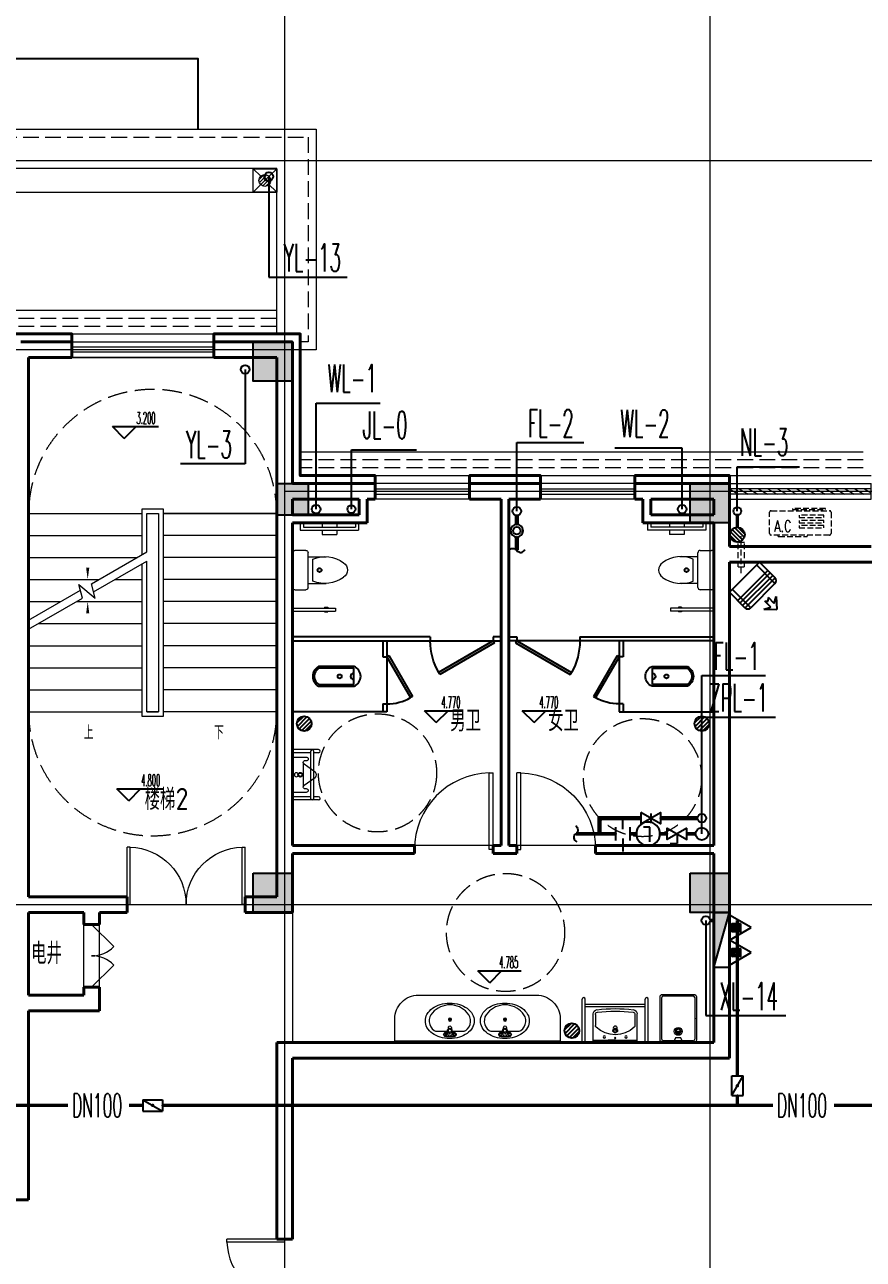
# Model space of a CAD drawing. Extents: x 1031190 to 1725648, y 733081 to 1571294.
# Drawn here: x 1323888 to 1334538, y 1062192 to 1077876 of the extents above; entities that cross this region are included whole.
import ezdxf

# ---------------------------------------------------------------- set-up
doc = ezdxf.new("R2010")
doc.units = 0
doc.header["$LTSCALE"] = 1000
doc.header["$MEASUREMENT"] = 0
for name, pattern in [('__DASH', [0.35, 0.25, -0.1]), ('ACAD_ISO10W100', [18.5, 12, -3, 0.5, -3]), ('DASH', [0.35, 0.25, -0.1]), ('DOTE', [2.42, 2, -0.2, 0.02, -0.2]), ('HIDDEN', [0.375, 0.25, -0.125])]:
    doc.linetypes.add(name, pattern=pattern)
for name, color, linetype in [('A-AC', 8, 'Continuous'), ('DIM_ELEV', 3, 'Continuous'), ('DIM_SYMB', 3, 'Continuous'), ('DIM_不分区喷淋', 3, 'Continuous'), ('DIM_不分区消火栓', 3, 'Continuous'), ('DIM_不分区给水', 3, 'Continuous'), ('DIM_凝结', 3, 'Continuous'), ('DIM_废水', 3, 'Continuous'), ('DIM_污水', 3, 'Continuous'), ('DIM_雨水', 3, 'Continuous'), ('EQUIP_不分区喷淋', 7, 'Continuous'), ('EQUIP_地漏', 7, 'Continuous'), ('EQUIP_废水', 7, 'Continuous'), ('EQUIP_污水', 7, 'Continuous'), ('EQUIP_消火栓', 7, 'Continuous'), ('EQUIP_灭火器', 7, 'Continuous'), ('EVALVE_不分区喷淋', 7, 'Continuous'), ('PIPE-不分区喷淋', 6, 'ZP'), ('PIPE-不分区消火栓', 1, 'X'), ('PIPE-凝结', 150, 'N'), ('PIPE-废水', 31, 'F'), ('PIPE-雨水', 4, 'Y'), ('PUB_TEXT', 4, 'Continuous'), ('S-COLU-HATCH', 30, 'Continuous'), ('S-COLU-LINE1', 6, 'Continuous'), ('TEXT_不分区消火栓', 7, 'Continuous'), ('VALVE_不分区喷淋', 7, 'Continuous'), ('VALVE_不分区消火栓', 7, 'Continuous'), ('VALVE_废水', 7, 'Continuous'), ('VPIPE-不分区喷淋', 6, 'ZP'), ('VPIPE-不分区消火栓', 1, 'X'), ('VPIPE-不分区给水', 3, 'J'), ('VPIPE-凝结', 150, 'N'), ('VPIPE-废水', 31, 'F'), ('VPIPE-污水', 2, 'W'), ('VPIPE-雨水', 4, 'Y'), ('洁具', 200, 'Continuous'), ('立面', 73, 'Continuous')]:
    doc.layers.add(name, color=color, linetype=linetype)
for name, color, linetype, lineweight in [('DOTE', 19, 'DOTE', 9), ('LVTRY', 1, 'Continuous', 13), ('STAIR', 2, 'Continuous', 18), ('WALL', 9, 'Continuous', 40), ('WINDOW', 8, 'Continuous', 15), ('平面-分水线', 214, 'Continuous', 15), ('平面-排水沟', 86, 'Continuous', 15), ('平面-看线', 45, 'Continuous', 15), ('平面-空调室内机', 8, 'Continuous', 9), ('平面-空调预留孔', 8, 'Continuous', 15)]:
    doc.layers.add(name, color=color, linetype=linetype, lineweight=lineweight)
doc.styles.add('_TCH_DIM', font='SIMPLEX.shx', dxfattribs={"width": 0.6, "oblique": 10, "bigfont": 'hztxt.shx'})
doc.styles.add('_TWT_PIPEDN', font='SIMPLEX.shx', dxfattribs={"width": 0.6, "oblique": 10, "height": 3, "bigfont": 'HZTXT.shx'})
doc.styles.add('_TWT_SERIAL', font='simplex.shx', dxfattribs={"width": 0.6, "oblique": 10, "height": 3.5, "bigfont": 'aadri.shx'})
doc.styles.add('DIM_FONT', font='SIMPLEX.shx', dxfattribs={"width": 0.56})
doc.styles.get("Standard").update_dxf_attribs({"font": 'gbenor.shx', "bigfont": 'gbcbig.shx'})
doc.linetypes.add('F', pattern='A,3,-0.2,["F",Standard,S=0.25,R=0,X=-0.1,Y=-0.115],-0.2', length=3.4)
doc.linetypes.add('J', pattern='A,3,-0.2,["J",Standard,S=0.25,R=0,X=-0.1,Y=-0.115],-0.2', length=3.4)
doc.linetypes.add('N', pattern='A,3,-0.2,["N",Standard,S=0.25,R=0,X=-0.1,Y=-0.115],-0.2', length=3.4)
doc.linetypes.add('W', pattern='A,3,-0.2,["W",Standard,S=0.25,R=0,X=-0.1,Y=-0.115],-0.2', length=3.4)
doc.linetypes.add('X', pattern='A,3,-0.2,["X",Standard,S=0.25,R=0,X=-0.1,Y=-0.115],-0.25', length=3.45)
doc.linetypes.add('Y', pattern='A,2,-0.2,["Y",Standard,S=0.4,R=0,X=-0.1,Y=-0.115],-0.35', length=2.55)
doc.linetypes.add('ZP', pattern='A,3,-0.2,["ZP",Standard,S=0.25,R=0,X=-0.1,Y=-0.115],-0.35', length=3.55)

# ---------------------------------------------------------------- blocks, each defined once
blk = doc.blocks.new('A$C752800CC')
at = {"layer": 'LVTRY', "color": 0}
for p, q in [((380, 0), (820, 0)), ((1082, 0), (1082, -549)), ((1122, 0), (1122, -549)), ((0, -100), (95, -100)), ((0, -140), (55, -140)), ((55, -140), (55, -800)), ((95, -100), (95, -840)), ((350, -170), (350, -30)), ((850, -30), (850, -170)), ((820, -200), (380, -200)), ((430, -200), (430, -430)), ((740, -260), (460, -260)), ((770, -200), (770, -430)), ((0, -377), (55, -377)), ((95, -377), (150, -377)), ((150, -377), (150, -562)), ((1072, -409), (1082, -409)), ((1072, -409), (1072, -449)), ((1072, -449), (1082, -449)), ((1122, -409), (1132, -409)), ((1122, -449), (1132, -449)), ((1132, -409), (1132, -449)), ((0, -562), (55, -562)), ((95, -562), (150, -562)), ((1082, -549), (1122, -549)), ((0, -800), (55, -800)), ((0, -840), (95, -840))]:
    blk.add_line(p, q, dxfattribs=at)
for centre, radius, start, end in [((380, -30), 30, 90, 180), ((820, -30), 30, 0, 90), ((380, -170), 30, 180, 270), ((827, -412), 398, 157.4505, 216.6381), ((373, -412), 398, 323.3619, 22.5495), ((820, -170), 30, 270, 0), ((600, -589), 110, 213.4509, 326.5491)]:
    blk.add_arc(centre, radius, start, end, dxfattribs=at)
at = {"layer": 'LVTRY', "color": 0, "style": 'DIM_FONT', "text_generation_flag": 4, "width": 0.8, "flags": 9}
for tag in ['YSIZE', 'XSIZE']:
    blk.add_attdef(tag, (600, 0), '', height=0.5, rotation=180, dxfattribs=at)
blk = doc.blocks.new('BFBFGBVDVD')
at = {"layer": '洁具', "color": 0}
for p, q in [((1180497, 1092194), (1180597, 1092194)), ((1183147, 1092144), (1180497, 1092144)), ((1180582, 1092118), (1180597, 1092144)), ((1180582, 1092118), (1181275, 1091718)), ((1180597, 1092194), (1180597, 1092144)), ((1180597, 1092144), (1181290, 1091744)), ((1181397, 1092194), (1181397, 1092144)), ((1181397, 1092194), (1183147, 1092194)), ((1181275, 1091718), (1181290, 1091744))]:
    blk.add_line(p, q, dxfattribs=at)
blk.add_arc((1180597, 1092144), 800, 330, 0, dxfattribs=at)
at = {"color": 8, "ltscale": 0.5, "rotation": 270}
blk.add_blockref('A$C752800CC', (1183147, 1093644), dxfattribs=at)
blk = doc.blocks.new('cssd')
at = {"layer": '洁具', "color": 0}
for p, q in [((8184438, -430268), (8184958, -429968)), ((8184453, -430294), (8184973, -429994)), ((8184958, -429968), (8184973, -429994)), ((8184253, -431494), (8184253, -430294)), ((8184253, -430294), (8185153, -430294)), ((8184253, -430344), (8184453, -430344)), ((8184438, -430268), (8184453, -430294)), ((8184453, -430344), (8184453, -430294)), ((8185053, -430344), (8185053, -430294)), ((8185053, -430344), (8185153, -430344)), ((8185153, -430294), (8185153, -431494)), ((8184578, -430710), (8184578, -431162)), ((8184808, -430715), (8184598, -430715)), ((8184598, -430715), (8184598, -431156)), ((8184808, -431156), (8184808, -430715)), ((8184828, -431162), (8184828, -430710)), ((8184253, -431494), (8185153, -431494))]:
    blk.add_line(p, q, dxfattribs=at)
for centre, radius, start, end in [((8184453, -430294), 600, 0, 30), ((8184703, -430762), 135, 22.3551, 157.6449), ((8184703, -430715), 40, 180, 0), ((8184703, -431094), 142, 208.5105, 331.4895), ((8184703, -431094), 122, 210.8078, 329.1922)]:
    blk.add_arc(centre, radius, start, end, dxfattribs=at)
blk = doc.blocks.new('FGFGFNBFNB')
at = {"layer": '洁具', "color": 0}
for p, q in [((1179497, 1092194), (1177797, 1092194)), ((1177797, 1092144), (1180397, 1092144)), ((1179497, 1092194), (1179497, 1092144)), ((1180297, 1092144), (1179604, 1091744)), ((1180312, 1092118), (1179619, 1091718)), ((1180297, 1092194), (1180297, 1092144)), ((1180397, 1092194), (1180297, 1092194)), ((1180312, 1092118), (1180297, 1092144)), ((1179619, 1091718), (1179604, 1091744))]:
    blk.add_line(p, q, dxfattribs=at)
blk.add_arc((1180297, 1092144), 800, 180, 210, dxfattribs=at)
at = {"color": 8, "ltscale": 0.5, "xscale": -1, "rotation": 90}
blk.add_blockref('A$C752800CC', (1177797, 1093644), dxfattribs=at)
blk = doc.blocks.new('小便斗_01')
at = {"color": 0}
for p, q in [((175, 225), (0, 225)), ((0, 225), (0, -225)), ((150, 175), (175, 175)), ((137.5, -150), (137.5, 150)), ((287.5, 37.5), (150, 137.5)), ((150, -137.5), (287.5, -37.5)), ((0, -225), (175, -225)), ((175, -175), (150, -175))]:
    blk.add_line(p, q, dxfattribs=at)
blk.add_circle((50, 0), 25, dxfattribs=at)
for centre, radius, start, end in [((156.25, 156.25), 19.76, 108.434949, 251.565051), ((175, 200), 25, 270, 90), ((237.5, 0), 62.5, 323.130102, 36.869898), ((156.25, -156.25), 19.76, 108.434949, 251.565051), ((175, -200), 25, 270, 90)]:
    blk.add_arc(centre, radius, start, end, dxfattribs=at)
blk = doc.blocks.new('A$C58953B22')
at = {"layer": 'LVTRY', "color": 0}
for p, q in [((-332, 320, 0), (0, 320)), ((-332, 280, 0), (-269, 280, 0)), ((-269, -305, 0), (-269, 305, 0)), ((-234, 305, 0), (-234, -305, 0)), ((-234, 280, 0), (0, 280)), ((-332, -280, 0), (-269, -280, 0)), ((-234, -280, 0), (0, -280)), ((-332, -320, 0), (0, -320))]:
    blk.add_line(p, q, dxfattribs=at)
for centre, radius, start, end in [((-332, 300, 0), 20, 89.9994, 269.9994), ((-252, 302, 0), 17.7, 8.7974, 171.2026), ((-332, -300, 0), 20, 89.9994, 269.9994), ((-252, -302, 0), 17.7, 188.7974, 351.2026)]:
    blk.add_arc(centre, radius, start, end, dxfattribs=at)
at = {"layer": 'LVTRY', "color": 8, "xscale": -1}
blk.add_blockref('小便斗_01', (0, 0), dxfattribs=at)
blk = doc.blocks.new('_LV1')
at = {"color": 0}
for p, q in [((-280, 0), (280, 0)), ((-280, 0), (-280, -361)), ((280, 0), (280, -361)), ((-280, -29), (280, -29)), ((0, -29), (-90, -29)), ((-90, -29), (90, -29)), ((-251, -356), (-251, -214)), ((251, -356), (251, -215))]:
    blk.add_line(p, q, dxfattribs=at)
for centre, radius in [((-139, -69), 15), ((1, -182), 24.9), ((0, -57), 8), ((139, -69), 15)]:
    blk.add_circle(centre, radius, dxfattribs=at)
for centre, radius, start, end in [((0, -452), 354, 46.7581, 133.1543), ((-223, -214), 28, 133.1543, 180), ((223, -215), 28, 0, 46.7581), ((-224, -361), 56, 180, 263.481), ((-223, -356), 28, 180, 263.4984), ((0, 1600), 2029, 263.481, 276.519), ((0, 1600), 1997, 263.4984, 276.5122), ((223, -356), 28, 276.5122, 0), ((224, -361), 56, 276.519, 0)]:
    blk.add_arc(centre, radius, start, end, dxfattribs=at)
blk = doc.blocks.new('A$C549C535F')
at = {"layer": 'LVTRY', "color": 0}
for p, q in [((0, 0), (-550, 0)), ((0, -40), (-550, -40)), ((-485, -800), (-485, -40)), ((-455, -800), (-455, -40)), ((0, -800), (-550, -800)), ((0, -840), (-550, -840))]:
    blk.add_line(p, q, dxfattribs=at)
for centre in [(-550, -20), (-550, -820)]:
    blk.add_arc(centre, 20, 89.9994, 269.9994, dxfattribs=at)
at = {"layer": 'LVTRY', "color": 8, "extrusion": (0, 0, -1), "zscale": -1, "rotation": 90}
blk.add_blockref('_LV1', (0, -420), dxfattribs=at)
blk = doc.blocks.new('QER5Y5WE3')
for p, q in [((-194, 188), (-1, 388)), ((72, 389), (-156, 153)), ((321, -43), (-61, 326)), ((360, -17), (-29, 359)), ((389, 14), (0, 389)), ((72, 389), (387, 86)), ((236, 408), (404, 419)), ((326, 383), (236, 408)), ((326, 383), (253, 308)), ((372, 340), (299, 264)), ((399, 251), (372, 340)), ((399, 251), (404, 419)), ((194, -188), (-194, 188)), ((292, -73), (-90, 296)), ((297, 307), (253, 308)), ((299, 264), (297, 307)), ((387, 86), (159, -151)), ((388, 13), (194, -188))]:
    blk.add_line(p, q)
for centre, start, end in [((36, 352), 46.0154, 136.0154), ((351, 49), 316.0154, 46.0154)]:
    blk.add_arc(centre, 51.3, start, end)
blk = doc.blocks.new('gsergvr')
at = {"layer": '平面-空调预留孔', "linetype": 'DASH', "ltscale": 0.3}
for p, q in [((34075, 17176), (34075, 17166)), ((34085, 17156), (34438, 17156)), ((34448, 17166), (34448, 17176))]:
    blk.add_line(p, q, dxfattribs=at)
blk.add_lwpolyline([(34729, 17176), (33989, 17176, -0.414214), (33969, 17196), (33969, 17466, -0.414214), (33989, 17486), (34729, 17486, -0.414214), (34749, 17466), (34749, 17196, -0.414214)], format="xyb", close=True, dxfattribs=at)
for points in [[(34679, 17515), (34260, 17515), (34260, 17500), (34679, 17500)], [(34658, 17428), (34343, 17428), (34343, 17399), (34658, 17399)], [(34658, 17362), (34343, 17362), (34343, 17333), (34658, 17333)], [(34658, 17296), (34343, 17296), (34343, 17267), (34658, 17267)]]:
    blk.add_lwpolyline(points, close=True, dxfattribs=at)
for centre, start, end in [((34085, 17166), 180, 270), ((34438, 17166), 270, 0)]:
    blk.add_arc(centre, 10, start, end, dxfattribs=at)
at = {"layer": '平面-空调预留孔', "linetype": 'DASH', "ltscale": 0.3, "style": '_TCH_DIM', "width": 0.705882}
blk.add_text('A.C', height=146.9, dxfattribs=at).set_placement((34028, 17216))
blk = doc.blocks.new('dongkong')
at = {"layer": '平面-空调预留孔', "linetype": 'HIDDEN', "ltscale": 0.3}
for p, q in [((-603836, 210821), (-603836, 210511)), ((-603836, 210821), (-603756, 210821)), ((-603796, 210900), (-603796, 210431)), ((-603756, 210821), (-603756, 210511))]:
    blk.add_line(p, q, dxfattribs=at)
blk.add_lwpolyline([(-603756, 210511), (-603836, 210511)], dxfattribs=at)
blk = doc.blocks.new('$lvtry$00000171')
for p, q in [((-74, 11), (-11, 74)), ((-70, -27), (27, 70)), ((-53, -53), (53, 53)), ((-27, -70), (70, 27)), ((11, -74), (74, -11))]:
    blk.add_line(p, q)
blk.add_circle((0, 0), 75)
blk.add_point((0, 0))
blk = doc.blocks.new('R5T6Y7TRF')
at = {"layer": '平面-分水线', "elevation": -134}
blk.add_lwpolyline([(392485, -26438), (392785, -26438), (392785, -26738), (392485, -26738)], close=True, dxfattribs=at)
for points in [[(392485, -26438), (392582, -26534)], [(392688, -26534), (392785, -26438)], [(392485, -26738), (392593, -26629)], [(392676, -26629), (392785, -26738)]]:
    blk.add_lwpolyline(points, dxfattribs=at)
at = {"layer": 'LVTRY'}
blk.add_blockref('$lvtry$00000171', (392635, -26588, -134), dxfattribs=at)
blk = doc.blocks.new('rewerwer')
at = {"layer": 'S-COLU-HATCH'}
h = blk.add_hatch(color=8, dxfattribs=at)
h.dxf.hatch_style = 1
h.paths.add_polyline_path([(1326788, 1151056), (1327288, 1151056), (1327288, 1150556), (1326788, 1150556)])
h = blk.add_hatch(color=8, dxfattribs=at)
h.dxf.hatch_style = 1
h.paths.add_polyline_path([(1327088, 1149256), (1327488, 1149256), (1327488, 1148856), (1327088, 1148856)])
h = blk.add_hatch(color=8, dxfattribs=at)
h.dxf.hatch_style = 1
h.paths.add_polyline_path([(1332338, 1149256), (1332838, 1149256), (1332838, 1148756), (1332338, 1148756)])
h = blk.add_hatch(color=8, dxfattribs=at)
h.dxf.hatch_style = 1
h.paths.add_polyline_path([(1326788, 1144306), (1327288, 1144306), (1327288, 1143806), (1326788, 1143806)])
h = blk.add_hatch(color=8, dxfattribs=at)
h.dxf.hatch_style = 1
h.paths.add_polyline_path([(1326788, 1144306), (1327288, 1144306), (1327288, 1143806), (1326788, 1143806)])
h = blk.add_hatch(color=8, dxfattribs=at)
h.dxf.hatch_style = 1
h.paths.add_polyline_path([(1332338, 1144306), (1332838, 1144306), (1332838, 1143806), (1332338, 1143806)])
at = {"layer": 'S-COLU-LINE1', "color": 8}
for points in [[(1326788, 1151056), (1327288, 1151056), (1327288, 1150556), (1326788, 1150556)], [(1327088, 1149256), (1327488, 1149256), (1327488, 1148856), (1327088, 1148856)], [(1332338, 1149256), (1332838, 1149256), (1332838, 1148756), (1332338, 1148756)], [(1326788, 1144306), (1327288, 1144306), (1327288, 1143806), (1326788, 1143806)], [(1326788, 1144306), (1327288, 1144306), (1327288, 1143806), (1326788, 1143806)], [(1332338, 1144306), (1332838, 1144306), (1332838, 1143806), (1332338, 1143806)]]:
    blk.add_lwpolyline(points, close=True, dxfattribs=at)
blk = doc.blocks.new('$TwtSys$00000434')
for p, q in [((-0.5, 0.5), (-0.5, -0.5)), ((-0.5, -0.5), (0.5, 0.5)), ((0.5, 0.5), (-0.5, 0.5)), ((0.5, -0.5), (0.5, 0.5)), ((-0.5, -0.5), (0.5, -0.5))]:
    blk.add_line(p, q)
blk.add_solid([(0.5, -0.5), (0.5, 0.5), (-0.5, -0.5)])
blk = doc.blocks.new('$TwtSys$00000546')
h = blk.add_hatch()
h.set_pattern_fill('ANSI31', color=256, scale=200, style=0)
h.set_pattern_definition([(45, (-38543.802, -6670.83), (-17.67767, 17.67767), [])])
h.paths.add_polyline_path([(-65, 174), (65, 174), (65, 44), (-65, 44)])
for points in [[(0, 344), (-198, 0), (198, 0)], [(-65, 174), (65, 174), (65, 44), (-65, 44)]]:
    blk.add_lwpolyline(points, close=True)
blk = doc.blocks.new('$EVALVE$00000030')
for p in [(0, 0), (87, 124)]:
    blk.add_line(p, (0, 124))
blk.add_lwpolyline([(-125, -72), (125, 72), (125, -72), (-125, 72)], close=True)
for p in [(-125, 0), (125, 0)]:
    blk.add_point(p)
blk = doc.blocks.new('$EVALVE$00000027')
at = {"color": 7}
for p, q in [((-23, 104), (-23, -83)), ((-23, -83), (61, -83))]:
    blk.add_line(p, q, dxfattribs=at)
blk.add_lwpolyline([(-150, 0, 1), (150, 0, 1), (-150, 0, 0.808179)], format="xyb")
for p in [(-150, 0), (150, 0)]:
    blk.add_point(p)
blk = doc.blocks.new('$VALVE$00000458')
at = {"linetype": 'Continuous'}
for p, q in [((0, 60), (0, 224)), ((-90, 86), (-90, -86)), ((90, 86), (90, -86)), ((0, -60), (0, -224))]:
    blk.add_line(p, q, dxfattribs=at)
for p in [(-90, 0), (90, 0)]:
    blk.add_point(p)
blk = doc.blocks.new('$TwtSys$00000132')
at = {"elevation": 0}
blk.add_lwpolyline([(7, -101, -0.575183), (0, 0, 0.604745), (-11, 101, 16.924828)], format="xyb", dxfattribs=at)
blk = doc.blocks.new('$VALVE$00000296')
for points in [[(-125, 72), (-125, -72), (125, 72), (125, -72), (-125, 72)], [(0, 60), (0, -64)]]:
    blk.add_lwpolyline(points)
for p in [(-125, 0), (125, 0)]:
    blk.add_point(p)
blk = doc.blocks.new('$VALVE$00000524')
for p in [(75, 111), (0, 80)]:
    blk.add_line(p, (0, 111))
blk.add_lwpolyline([(-80, 0, 1), (80, 0, 1), (-80, 0, 0.376185)], format="xyb")
blk.add_circle((0, 0), 48)
for p in [(-80, 0), (80, 0)]:
    blk.add_point(p)
blk = doc.blocks.new('$TwtSys$00000141')
for p, q in [((-94, 8), (-10, 92)), ((-94, 8), (-10, 92)), ((-87, -35), (35, 87)), ((-87, -35), (35, 87)), ((-66, -66), (66, 66)), ((-66, -66), (66, 66)), ((-32, -87), (88, 33)), ((-32, -87), (88, 33)), ((11, -92), (92, -11)), ((11, -92), (92, -11))]:
    blk.add_line(p, q)
blk.add_circle((0, 0), 94)
blk.add_circle((0, 0), 94)
blk = doc.blocks.new('$TwtSys$00000147')
blk.add_circle((0, 0, 0), 25)
blk = doc.blocks.new('$VALVE$00000316')
for p, q in [((-125, 72), (125, -72)), ((-125, 72), (-125, -72)), ((-125, 72), (125, 72)), ((125, 72), (125, -72)), ((-125, -72), (125, -72))]:
    blk.add_line(p, q)
at = {"const_width": 21.1}
blk.add_lwpolyline([(-11, 0, 1), (11, 0, 1)], format="xyb", close=True, dxfattribs=at)
for p in [(-125, 0), (125, 0)]:
    blk.add_point(p)
at = {"color": 7, "flags": 9}
for tag in ['XSIZE', 'YSIZE']:
    blk.add_attdef(tag, (0, 0), '', height=0.5, dxfattribs=at)
blk = doc.blocks.new('$WINLIB2D$00000001')
at = {"color": 0}
for points in [[(-0.5, 0.5), (-0.5, -0.5)], [(-0.5, 0.5), (0.5, 0.5)], [(0.5, -0.5), (0.5, 0.5)], [(0.5, 0.1667), (-0.5, 0.1667)], [(0.5, -0.1667), (-0.5, -0.1667)], [(-0.5, -0.5), (0.5, -0.5)]]:
    blk.add_lwpolyline(points, dxfattribs=at)
blk = doc.blocks.new('$DorLib2D$00000001')
for p, q in [((0.45, 0.975), (0.5, 0.975)), ((0.45, 0), (0.45, 0.975)), ((0.5, 0), (0.5, 0.975)), ((0.5, 0), (0.45, 0))]:
    blk.add_line(p, q)
at = {"lineweight": 13}
blk.add_arc((0.475, 0), 0.975, 91.4693, 180, dxfattribs=at)
blk = doc.blocks.new('$WINLIB2D$00000039')
at = {"color": 0}
for points in [[(-0.5, 0.5), (-0.5, -0.5)], [(0.5, 0.5), (-0.5, 0.5)], [(0.5, -0.5), (0.5, 0.5)], [(-0.5, 0.1667), (0.5, 0.1667)], [(-0.3839, -0.1667), (-0.448, 0.1667)], [(-0.3159, -0.1667), (-0.38, 0.1667)], [(-0.2479, -0.1667), (-0.312, 0.1667)], [(-0.1799, -0.1667), (-0.244, 0.1667)], [(-0.1119, -0.1667), (-0.176, 0.1667)], [(-0.0439, -0.1667), (-0.108, 0.1667)], [(0.0241, -0.1667), (-0.04, 0.1667)], [(0.0921, -0.1667), (0.028, 0.1667)], [(0.16, -0.1667), (0.0959, 0.1667)], [(0.228, -0.1667), (0.1639, 0.1667)], [(0.296, -0.1667), (0.2319, 0.1667)], [(0.364, -0.1667), (0.2999, 0.1667)], [(0.432, -0.1667), (0.3679, 0.1667)], [(0.5, -0.1667), (0.4359, 0.1667)], [(-0.4519, -0.1667), (-0.5, 0.0836)], [(-0.5, -0.1667), (0.5, -0.1667)], [(0.5, -0.5), (-0.5, -0.5)]]:
    blk.add_lwpolyline(points, dxfattribs=at)
blk = doc.blocks.new('$DorLib2D$00000002')
for p, q in [((-0.5, 0), (-0.5, 0.4875)), ((-0.475, 0.4875), (-0.5, 0.4875)), ((-0.475, 0), (-0.475, 0.4875)), ((0.475, 0), (0.475, 0.4875)), ((0.475, 0.4875), (0.5, 0.4875)), ((0.5, 0), (0.5, 0.4875)), ((-0.5, 0), (-0.475, 0)), ((0.5, 0), (0.475, 0))]:
    blk.add_line(p, q)
at = {"lineweight": 13}
for centre, start, end in [((-0.4875, 0), 0, 88.53072), ((0.4875, 0), 91.46928, 180)]:
    blk.add_arc(centre, 0.4875, start, end, dxfattribs=at)
blk = doc.blocks.new('$DorLib2D$00000116')
at = {"color": 0}
for p, q in [((-0.5, 0), (-0.146, 0.354)), ((0.5, 0), (0.146, 0.354))]:
    blk.add_line(p, q, dxfattribs=at)
for centre, start, end in [((-0.5, 0), 0, 45), ((0.5, 0), 135, 180)]:
    blk.add_arc(centre, 0.5, start, end, dxfattribs=at)
blk = doc.blocks.new('$lvtry$00000187')
at = {"color": 0}
for p, q in [((-285, -420, 0), (-285, -40, 0)), ((-265, -20, 0), (265, -20, 0)), ((285, -40, 0), (285, -420, 0)), ((285, -180, 0), (245, -198, 0)), ((245, -198, 0), (245, -263, 0)), ((245, -263, 0), (285, -280, 0)), ((265, -440, 0), (-265, -440, 0))]:
    blk.add_line(p, q, dxfattribs=at)
at = {"color": 0, "elevation": 0}
blk.add_lwpolyline([(305, -430, -0.414214), (275, -460), (-275, -460, -0.414214), (-305, -430), (-305, -30, -0.414214), (-275, 0), (275, 0, -0.414214), (305, -30)], format="xyb", close=True, dxfattribs=at)
at = {"color": 0}
for radius in [50, 32.5]:
    blk.add_circle((165, -230, 0), radius, dxfattribs=at)
for centre, start, end in [((-265, -40, 0), 90, 180), ((265, -40, 0), 0, 90), ((-265, -420, 0), 180, 270), ((265, -420, 0), 270, 0)]:
    blk.add_arc(centre, 20, start, end, dxfattribs=at)
for p in [(0, 0, 0), (165, -230, 0)]:
    blk.add_point(p, dxfattribs=at)
blk = doc.blocks.new('$lvtry$00000196')
at = {"color": 0}
for points in [[(219, -385, 0.106486), (289, -308, 0.130324), (310, -225, 0.130324), (289, -143, 0.106486), (219, -66, 0.084172), (123, -18, 0.073176), (0, 0, 0.073176), (-123, -18, 0.084172), (-219, -66, 0.106486), (-289, -143, 0.130324), (-310, -225, 0.130324), (-289, -308, 0.106486), (-219, -385, 0.084172), (-123, -433, 0.073176), (0, -451, 0.073176), (123, -433, 0.084172)], [(-22, -44), (-17, -142, 1), (21, -142), (26, -44, 0.493794)]]:
    blk.add_lwpolyline(points, format="xyb", close=True, dxfattribs=at)
for points in [[(-218, -329, -0.467303), (-199, -103, -0.154885), (-179, -96), (-17, -96, -0.154885)], [(21, -96), (183, -96, -0.154885), (203, -103, -0.467303), (222, -329, -0.210278), (2, -430, -0.210278), (-218, -329, -0.467303)]]:
    blk.add_lwpolyline(points, format="xyb", dxfattribs=at)
for points in [[(-52, -25), (56, -25)], [(-52, -78), (-20, -78)], [(24, -78), (56, -78)]]:
    blk.add_lwpolyline(points, dxfattribs=at)
for centre, radius in [((-52, -52), 19.4), ((-52, -52), 12.6), ((56, -52), 19.4), ((56, -52), 12.6), ((2, -241), 19.7), ((2, -241), 14.7)]:
    blk.add_circle(centre, radius, dxfattribs=at)
for centre, start, end in [((-52, -52), 90, 270), ((56, -52), 270, 90)]:
    blk.add_arc(centre, 26.5, start, end, dxfattribs=at)
for p in [(2, -62), (2, -241)]:
    blk.add_point(p, dxfattribs=at)

msp = doc.modelspace()

# ---------------------------------------------------------------- hatches: boundary and pattern name
at = {"layer": 'PIPE-废水'}
for points in [[(1331187.7, 1067797.8), (1331187.7, 1067825.3), (1331160.2, 1067825.3)], [(1331187.7, 1067797.8), (1331160.2, 1067797.8), (1331160.2, 1067825.3)]]:
    msp.add_hatch(color=256, dxfattribs=at).paths.add_polyline_path(points)

# ---------------------------------------------------------------- linework, layer by layer
at = {"layer": 'DIM_ELEV', "color": 8}
for p, q in [((1325152.9, 1072620), (1325002.9, 1072770)), ((1325002.9, 1072770), (1325587.5, 1072770)), ((1325152.9, 1072620), (1325302.9, 1072770)), ((1329113.7, 1069009.8), (1328963.7, 1069159.8)), ((1328963.7, 1069159.8), (1329455.2, 1069159.8)), ((1329113.7, 1069009.8), (1329263.7, 1069159.8)), ((1330357.5, 1069009.8), (1330207.5, 1069159.8)), ((1330207.5, 1069159.8), (1330698.9, 1069159.8)), ((1330357.5, 1069009.8), (1330507.5, 1069159.8)), ((1325208.8, 1068018.3), (1325058.8, 1068168.3)), ((1325058.8, 1068168.3), (1325643.3, 1068168.3)), ((1325208.8, 1068018.3), (1325358.8, 1068168.3)), ((1329793.2, 1065706.6), (1329643.2, 1065856.6)), ((1329643.2, 1065856.6), (1330190.6, 1065856.6)), ((1329793.2, 1065706.6), (1329943.2, 1065856.6))]:
    msp.add_line(p, q, dxfattribs=at)
at = {"layer": 'DIM_SYMB', "color": 8}
for points in [[(1326337.7, 1069007.8, 0, 0, 0), (1326337.7, 1072657.8, 0, 0, 0), (1324687.7, 1072657.8, 0, 0, 0), (1324687.7, 1070827.8, 0, 40, 0), (1324687.7, 1070977.8, 0, 0, 0)], [(1324687.7, 1069007.8, 0, 0, 0), (1324687.7, 1070547.8, 0, 40, 0), (1324687.7, 1070397.8, 0, 0, 0)]]:
    msp.add_lwpolyline(points, format="xyseb", dxfattribs=at)
at = {"layer": 'DIM_不分区喷淋'}
for p, q in [((1332487.7, 1067597.8), (1332487.7, 1069081.3)), ((1332487.7, 1069081.3), (1333423.1, 1069081.3))]:
    msp.add_line(p, q, dxfattribs=at)
at = {"layer": 'DIM_不分区消火栓'}
for p, q in [((1332537.7, 1066497.8, -3000), (1332537.7, 1065287.6, -3000)), ((1332537.7, 1065287.6, -3000), (1333554.2, 1065287.6, -3000))]:
    msp.add_line(p, q, dxfattribs=at)
at = {"layer": 'DIM_不分区给水'}
for p, q in [((1328037.2, 1071722.8), (1328037.2, 1072474.5)), ((1328037.2, 1072474.5), (1328863.7, 1072474.5))]:
    msp.add_line(p, q, dxfattribs=at)
at = {"layer": 'DIM_凝结'}
for p, q in [((1332937.7, 1071697.8), (1332937.7, 1072258.2)), ((1332937.7, 1072258.2), (1333728, 1072258.2))]:
    msp.add_line(p, q, dxfattribs=at)
at = {"layer": 'DIM_废水'}
for p, q in [((1330137.7, 1071697.8), (1330137.7, 1072567.3)), ((1330137.7, 1072567.3), (1330988.9, 1072567.3)), ((1332487.7, 1067797.8), (1332487.7, 1069609.9)), ((1332487.7, 1069609.9), (1333296.1, 1069609.9))]:
    msp.add_line(p, q, dxfattribs=at)
at = {"layer": 'DIM_污水'}
for p, q in [((1327587.7, 1071722.8), (1327587.7, 1073068.6)), ((1327587.7, 1073068.6), (1328402.1, 1073068.6)), ((1332237.7, 1072495.3), (1331380.4, 1072495.3)), ((1332237.7, 1071722.8), (1332237.7, 1072495.3))]:
    msp.add_line(p, q, dxfattribs=at)
at = {"layer": 'DIM_雨水'}
for p, q in [((1326987.7, 1075947.8), (1326987.7, 1074670.7)), ((1326987.7, 1074670.7), (1327981.8, 1074670.7)), ((1326687.7, 1073497.8), (1326687.7, 1072298.9)), ((1326687.7, 1072298.9), (1325865, 1072298.9))]:
    msp.add_line(p, q, dxfattribs=at)
at = {"layer": 'DOTE', "linetype": 'ACAD_ISO10W100', "ltscale": 100}
for p, q in [((1327187.7, 1080847.8), (1327187.7, 1057147.8)), ((1332587.7, 1080847.8), (1332587.7, 1057147.8)), ((1368287.7, 1076147.8), (1291011.4, 1076147.8)), ((1327587.7, 1073747.8), (1291011.4, 1073747.8)), ((1368287.7, 1071947.8), (1327187.7, 1071947.8)), ((1310187.7, 1066697.8), (1368287.7, 1066697.8))]:
    msp.add_line(p, q, dxfattribs=at)
at = {"layer": 'LVTRY', "color": 8}
msp.add_lwpolyline([(1330687.7, 1064947.8), (1328587.7, 1064947.8), (1328587.7, 1065247.8, -0.4142136), (1328887.7, 1065547.8), (1330387.7, 1065547.8, -0.4142136), (1330687.7, 1065247.8)], format="xyb", close=True, dxfattribs=at)
msp.add_lwpolyline([(1330687.7, 1064947.8), (1328587.7, 1064947.8), (1328587.7, 1064967.8), (1330687.7, 1064967.8)], close=True, dxfattribs=at)
at = {"layer": 'PIPE-不分区喷淋', "const_width": 45}
for points in [[(1331395.7, 1067597.8), (1330887.7, 1067597.8)], [(1331655.7, 1067597.8), (1331575.4, 1067597.8)], [(1332047.7, 1067597.8), (1331955.7, 1067597.8)], [(1332407.7, 1067597.8), (1332298, 1067597.8)]]:
    msp.add_lwpolyline(points, dxfattribs=at)
at = {"layer": 'PIPE-不分区消火栓', "const_width": 45}
for points in [[(1332592.7, 1066497.8), (1332637.7, 1066497.8)], [(1332938.3, 1064522.6), (1332938.3, 1066497.8)], [(1324439.4, 1064147.8), (1323637.7, 1064147.8)], [(1325388.2, 1064147.8), (1325213.1, 1064147.8)], [(1332938.3, 1064147.8), (1325637.8, 1064147.8)], [(1332938.3, 1064147.8), (1332938.3, 1064273)], [(1333392, 1064147.8), (1332938.3, 1064147.8)], [(1357887.7, 1064147.8), (1334165.7, 1064147.8)]]:
    msp.add_lwpolyline(points, dxfattribs=at)
at = {"layer": 'PIPE-凝结', "const_width": 45}
msp.add_lwpolyline([(1332937.7, 1071647.8), (1332937.7, 1071491.8)], dxfattribs=at)
at = {"layer": 'PIPE-废水', "const_width": 55}
for points in [[(1330137.7, 1071642.8), (1330137.7, 1071527.8)], [(1330137.7, 1071367.8), (1330137.7, 1071197.8)], [(1331712.7, 1067797.8), (1331187.7, 1067797.8)], [(1331187.7, 1067797.8), (1331187.7, 1067597.8)], [(1332432.7, 1067797.8), (1331962.7, 1067797.8)]]:
    msp.add_lwpolyline(points, dxfattribs=at)
at = {"layer": 'PIPE-雨水', "const_width": 55}
msp.add_lwpolyline([(1326948.8, 1075908.9), (1326937.7, 1075897.8)], dxfattribs=at)
at = {"layer": 'STAIR', "color": 8}
for p, q in [((1327087.7, 1073647.8), (1323937.7, 1073647.8)), ((1323937.7, 1073647.8), (1323937.7, 1071667.8)), ((1327087.7, 1071667.8), (1327087.7, 1073647.8)), ((1325377.7, 1071143.9), (1325377.7, 1071727.8)), ((1325377.7, 1071727.8), (1325647.7, 1071727.8)), ((1325647.7, 1071727.8), (1325647.7, 1069087.8)), ((1323937.7, 1070312.5), (1323937.7, 1071667.8)), ((1323937.7, 1071667.8), (1325377.7, 1071667.8)), ((1323937.7, 1071667.8), (1325377.7, 1071667.8)), ((1325437.7, 1071178.5), (1325437.7, 1071667.8)), ((1325437.7, 1071178.5), (1325437.7, 1071667.8)), ((1325437.7, 1071667.8), (1325587.7, 1071667.8)), ((1325437.7, 1071667.8), (1325587.7, 1071667.8)), ((1325587.7, 1071667.8), (1325587.7, 1069147.8)), ((1325587.7, 1071667.8), (1325587.7, 1069147.8)), ((1327087.7, 1071667.8), (1325647.7, 1071667.8)), ((1325647.7, 1071667.8), (1327087.7, 1071667.8)), ((1327087.7, 1071667.8), (1327087.7, 1069147.8)), ((1323937.7, 1071387.8), (1325377.7, 1071387.8)), ((1327087.7, 1071387.8), (1325647.7, 1071387.8)), ((1323937.7, 1071107.8), (1325315.2, 1071107.8)), ((1324734.8, 1070772.7), (1325437.7, 1071178.5)), ((1324761.6, 1070672.7), (1325437.7, 1071063.1)), ((1325437.7, 1069147.8), (1325437.7, 1071063.1)), ((1325437.7, 1069147.8), (1325437.7, 1071063.1)), ((1327087.7, 1071107.8), (1325647.7, 1071107.8)), ((1325377.7, 1069087.8), (1325377.7, 1071028.4)), ((1323937.7, 1070827.8), (1324830.2, 1070827.8)), ((1324623.3, 1070592.9), (1324577.1, 1070765.2)), ((1324577.1, 1070765.2), (1324783.2, 1070592.3)), ((1324783.2, 1070592.3), (1324734.8, 1070772.7)), ((1325030.2, 1070827.8), (1325377.7, 1070827.8)), ((1327087.7, 1070827.8), (1325647.7, 1070827.8)), ((1323937.7, 1070312.5), (1324596.5, 1070692.9)), ((1323937.7, 1070197), (1324623.3, 1070592.9)), ((1323937.7, 1070547.8), (1324345.2, 1070547.8)), ((1324545.2, 1070547.8), (1325377.7, 1070547.8)), ((1327087.7, 1070547.8), (1325647.7, 1070547.8)), ((1323937.7, 1069147.8), (1323937.7, 1070197)), ((1324060.2, 1070267.8), (1325377.7, 1070267.8)), ((1327087.7, 1070267.8), (1325647.7, 1070267.8)), ((1323937.7, 1069987.8), (1325377.7, 1069987.8)), ((1327087.7, 1069987.8), (1325647.7, 1069987.8)), ((1323937.7, 1069707.8), (1325377.7, 1069707.8)), ((1327087.7, 1069707.8), (1325647.7, 1069707.8)), ((1323937.7, 1069427.8), (1325377.7, 1069427.8)), ((1327087.7, 1069427.8), (1325647.7, 1069427.8)), ((1323937.7, 1069147.8), (1325377.7, 1069147.8)), ((1325647.7, 1069087.8), (1325377.7, 1069087.8)), ((1325587.7, 1069147.8), (1325437.7, 1069147.8)), ((1325437.7, 1069147.8), (1325587.7, 1069147.8)), ((1327087.7, 1069147.8), (1325647.7, 1069147.8))]:
    msp.add_line(p, q, dxfattribs=at)
at = {"layer": 'STAIR', "color": 8, "linetype": '__DASH'}
for centre in [(1328368.4, 1068371.6), (1331734.4, 1068311.4), (1329994.4, 1066344.5)]:
    msp.add_circle(centre, 750, dxfattribs=at)
for centre, start, end in [((1325512.7, 1071667.9), 359.99563, 180.00066), ((1325512.7, 1069147.8), 180, 0)]:
    msp.add_arc(centre, 1575, start, end, dxfattribs=at)
at = {"layer": 'VPIPE-不分区喷淋'}
msp.add_circle((1332487.7, 1067597.8), 80, dxfattribs=at)
at = {"layer": 'VPIPE-不分区消火栓', "const_width": 45}
msp.add_lwpolyline([(1332938.3, 1064647.8), (1332938.3, 1064547.8)], dxfattribs=at)
at = {"layer": 'VPIPE-不分区消火栓'}
msp.add_circle((1332537.7, 1066497.8), 55, dxfattribs=at)
msp.add_circle((1332537.7, 1066497.8), 55, dxfattribs=at)
at = {"layer": 'VPIPE-不分区给水'}
msp.add_circle((1328037.2, 1071722.8), 50, dxfattribs=at)
at = {"layer": 'VPIPE-凝结'}
msp.add_circle((1332937.7, 1071697.8), 50, dxfattribs=at)
at = {"layer": 'VPIPE-废水'}
for centre in [(1330137.7, 1071697.8), (1332487.7, 1067797.8)]:
    msp.add_circle(centre, 55, dxfattribs=at)
at = {"layer": 'VPIPE-污水'}
for centre in [(1327587.7, 1071722.8), (1332237.7, 1071722.8)]:
    msp.add_circle(centre, 55, dxfattribs=at)
at = {"layer": 'VPIPE-雨水'}
for centre in [(1326987.7, 1075947.8), (1326687.7, 1073497.8)]:
    msp.add_circle(centre, 55, dxfattribs=at)
at = {"layer": 'WALL', "color": 8}
for p, q in [((1324487.7, 1073847.8), (1323837.7, 1073847.8)), ((1324487.7, 1073647.8), (1324487.7, 1073847.8)), ((1327287.7, 1073847.8), (1326287.7, 1073847.8)), ((1326287.7, 1073847.8), (1326287.7, 1073647.8)), ((1327287.7, 1073847.8), (1327287.7, 1072047.8)), ((1323937.7, 1073647.8), (1323937.7, 1066797.8)), ((1323937.7, 1073647.8), (1324487.7, 1073647.8)), ((1326287.7, 1073647.8), (1327087.7, 1073647.8)), ((1327087.7, 1073647.8), (1327087.7, 1071947.8)), ((1328137.2, 1072047.8), (1327287.7, 1072047.8)), ((1328337.2, 1072047.8), (1328137.2, 1072047.8)), ((1328337.2, 1071847.8), (1328337.2, 1072047.8)), ((1330037.7, 1072047.8), (1329537.2, 1072047.8)), ((1329537.2, 1072047.8), (1329537.2, 1071847.8)), ((1330437.7, 1072047.8), (1330037.7, 1072047.8)), ((1330437.7, 1071847.8), (1330437.7, 1072047.8)), ((1331838.1, 1072047.8), (1331637.7, 1072047.8)), ((1331637.7, 1072047.8), (1331637.7, 1071847.8)), ((1332737.7, 1072047.8), (1331838.1, 1072047.8)), ((1332837.7, 1072047.8), (1332737.7, 1072047.8)), ((1332837.7, 1071847.8), (1332837.7, 1072047.8)), ((1327087.7, 1071947.8), (1327087.7, 1071647.8)), ((1327287.7, 1071847.8), (1327287.7, 1071647.8)), ((1328137.2, 1071847.8), (1327287.7, 1071847.8)), ((1328137.2, 1071847.8), (1328137.2, 1071647.8)), ((1328237.2, 1071847.8), (1328337.2, 1071847.8)), ((1328237.2, 1071847.8), (1328237.2, 1071547.8)), ((1329537.2, 1071847.8), (1329937.7, 1071847.8)), ((1329937.7, 1067447.8), (1329937.7, 1071847.8)), ((1330037.7, 1067447.8), (1330037.7, 1071847.8)), ((1330037.7, 1071847.8), (1330437.7, 1071847.8)), ((1331637.7, 1071847.8), (1331738.1, 1071847.8)), ((1331738.1, 1071847.8), (1331738.1, 1071547.8)), ((1331838.1, 1071847.8), (1331838.1, 1071647.8)), ((1332637.7, 1071847.8), (1331838.1, 1071847.8)), ((1332637.7, 1071647.8), (1332637.7, 1071847.8)), ((1332837.7, 1071647.8), (1332837.7, 1071847.8)), ((1327087.7, 1071647.8), (1327087.7, 1067447.8)), ((1328137.2, 1071647.8), (1327287.7, 1071647.8)), ((1327287.7, 1071547.8), (1327287.7, 1067447.8)), ((1328237.2, 1071547.8), (1327287.7, 1071547.8)), ((1331738.1, 1071547.8), (1332637.7, 1071547.8)), ((1331838.1, 1071647.8), (1332637.7, 1071647.8)), ((1332637.7, 1071147.8), (1332637.7, 1071547.8)), ((1332837.7, 1071247.8), (1332837.7, 1071647.8)), ((1332837.7, 1071247.8), (1334637.7, 1071247.8)), ((1332637.7, 1067447.8), (1332637.7, 1071147.8)), ((1332837.7, 1067447.8), (1332837.7, 1071047.8)), ((1332837.7, 1071047.8), (1334837.7, 1071047.8)), ((1327087.7, 1067447.8), (1327087.7, 1066797.8)), ((1328837.7, 1067447.8), (1327287.7, 1067447.8)), ((1328837.7, 1067347.8), (1328837.7, 1067447.8)), ((1329937.7, 1067447.8), (1329837.7, 1067447.8)), ((1329837.7, 1067447.8), (1329837.7, 1067347.8)), ((1330137.7, 1067447.8), (1330037.7, 1067447.8)), ((1330137.7, 1067347.8), (1330137.7, 1067447.8)), ((1332637.7, 1067447.8), (1331137.7, 1067447.8)), ((1331137.7, 1067447.8), (1331137.7, 1067347.8)), ((1332837.7, 1064747.8), (1332837.7, 1067447.8)), ((1327287.7, 1067347.8), (1328837.7, 1067347.8)), ((1327287.7, 1067347.8), (1327287.7, 1066697.8)), ((1329837.7, 1067347.8), (1330037.7, 1067347.8)), ((1330037.7, 1067347.8), (1330137.7, 1067347.8)), ((1331137.7, 1067347.8), (1332637.7, 1067347.8)), ((1332637.7, 1064947.8), (1332637.7, 1067347.8)), ((1323937.7, 1066797.8), (1324743.5, 1066797.8)), ((1325187.7, 1066797.8), (1324743.5, 1066797.8)), ((1325187.7, 1066597.8), (1325187.7, 1066797.8)), ((1327087.7, 1066797.8), (1326687.7, 1066797.8)), ((1326687.7, 1066797.8), (1326687.7, 1066597.8)), ((1327287.7, 1066597.8), (1327287.7, 1066697.8)), ((1323937.7, 1066597.8), (1324637.5, 1066597.8)), ((1323937.7, 1066597.8), (1323937.7, 1065547.8)), ((1324637.5, 1066597.8), (1324637.5, 1066447.6)), ((1324837.5, 1066447.6), (1324837.5, 1066597.8)), ((1324837.5, 1066597.8), (1325187.7, 1066597.8)), ((1326687.7, 1066597.8), (1327087.7, 1066597.8)), ((1327087.7, 1066597.8), (1327287.7, 1066597.8)), ((1324637.5, 1066447.6), (1324837.5, 1066447.6)), ((1324837.5, 1065647.6), (1324637.5, 1065647.6)), ((1324637.5, 1065647.6), (1324637.5, 1065547.8)), ((1324837.5, 1065347.8), (1324837.5, 1065647.6)), ((1323937.7, 1065547.8), (1324637.5, 1065547.8)), ((1323937.7, 1065347.8), (1324837.5, 1065347.8)), ((1323937.7, 1065347.8), (1323937.7, 1062947.8)), ((1327287.7, 1064947.8), (1327087.7, 1064947.8)), ((1327087.7, 1064947.8), (1327087.7, 1064847.8)), ((1327287.7, 1064947.8), (1332637.7, 1064947.8)), ((1327087.7, 1064847.8), (1327087.7, 1062447.8)), ((1327287.7, 1064747.8), (1332837.7, 1064747.8)), ((1327287.7, 1062447.8), (1327287.7, 1064747.8)), ((1320437.7, 1062947.8), (1323937.7, 1062947.8)), ((1327087.7, 1062447.8), (1327287.7, 1062447.8))]:
    msp.add_line(p, q, dxfattribs=at)
for points in [[(1324487.7, 1073847.8), (1324487.7, 1073947.8), (1323587.7, 1073947.8), (1323587.7, 1073847.8)], [(1328337.2, 1072047.8), (1328337.2, 1072147.8), (1327387.7, 1072147.8), (1327387.7, 1073947.8), (1326287.7, 1073947.8), (1326287.7, 1073847.8)], [(1330437.7, 1072047.8), (1330437.7, 1072147.8), (1329537.2, 1072147.8), (1329537.2, 1072047.8)], [(1332837.7, 1072047.8), (1332837.7, 1072147.8), (1331637.7, 1072147.8), (1331637.7, 1072047.8)]]:
    msp.add_lwpolyline(points, dxfattribs=at)
at = {"layer": 'WINDOW'}
for p, q in [((1329837.7, 1067447.8), (1328837.7, 1067447.8)), ((1331137.7, 1067447.8), (1330137.7, 1067447.8)), ((1327287.7, 1066597.8, 800), (1327287.7, 1064947.8, 800)), ((1324637.5, 1065647.6), (1324637.5, 1066447.6)), ((1324837.5, 1065647.6), (1324837.5, 1066447.6))]:
    msp.add_line(p, q, dxfattribs=at)
at = {"layer": 'WINDOW', "linetype": 'DASH'}
for p, q in [((1327287.7, 1066597.8), (1327087.7, 1066597.8)), ((1327087.7, 1064947.8), (1327287.7, 1064947.8))]:
    msp.add_line(p, q, dxfattribs=at)
at = {"layer": '平面-排水沟', "color": 8}
msp.add_lwpolyline([(1293287.7, 1075747.8), (1327087.7, 1075747.8)], dxfattribs=at)
at = {"layer": '平面-看线', "color": 8}
for points in [[(1313687.7, 1076047.8), (1313687.7, 1076547.8), (1327587.7, 1076547.8), (1327587.7, 1073747.8), (1327387.7, 1073747.8)], [(1327087.7, 1073947.8), (1327087.7, 1076047.8), (1293287.7, 1076047.8), (1293287.7, 1073947.8)], [(1293287.7, 1074247.8), (1327087.7, 1074247.8)], [(1324487.7, 1073947.8), (1326287.7, 1073947.8)], [(1334537.7, 1072447.8), (1327387.7, 1072447.8)], [(1328337.2, 1072147.8), (1329537.2, 1072147.8)], [(1330437.7, 1072147.8), (1331637.7, 1072147.8)], [(1332837.7, 1072147.8), (1334637.7, 1072147.8)]]:
    msp.add_lwpolyline(points, dxfattribs=at)
at = {"layer": '平面-看线', "color": 8, "linetype": 'DASH', "ltscale": 0.8}
for points in [[(1313787.7, 1076047.8), (1313787.7, 1076447.8), (1327487.7, 1076447.8), (1327487.7, 1073847.8), (1327387.7, 1073847.8)], [(1293287.7, 1074147.8), (1327087.7, 1074147.8)], [(1293287.7, 1074047.8), (1327087.7, 1074047.8)], [(1334537.7, 1072347.8), (1327387.7, 1072347.8)], [(1334537.7, 1072247.8), (1327387.7, 1072247.8)]]:
    msp.add_lwpolyline(points, dxfattribs=at)
at = {"layer": '立面', "color": 8}
msp.add_lwpolyline([(1314487.7, 1076547.8), (1314487.7, 1077447.8), (1326087.7, 1077447.8), (1326087.7, 1076547.8)], dxfattribs=at)

# ---------------------------------------------------------------- block references
at = {"color": 8}
msp.add_blockref('R5T6Y7TRF', (934302.8, 1102485.4, 134.4), dxfattribs=at)
at = {"color": 8, "xscale": -1}
for name in ['BFBFGBVDVD', 'FGFGFNBFNB']:
    msp.add_blockref(name, (2510434.8, -22095.8), dxfattribs=at)
at = {"color": 8}
for name, p, rotation in [('A$C58953B22', (1327287.7, 1068348), 180), ('A$C549C535F', (1331806.8, 1064947.8), 270)]:
    msp.add_blockref(name, p, dxfattribs=dict(at, rotation=rotation))
at = {"layer": 'A-AC', "color": 8, "linetype": 'ByBlock', "rotation": 268.9846063388433}
msp.add_blockref('QER5Y5WE3', (1333028.6, 1070856.9), dxfattribs=at)
at = {"layer": 'EQUIP_不分区喷淋', "rotation": 179.9999999999916}
msp.add_blockref('$TwtSys$00000132', (1330887.7, 1067597.8), dxfattribs=at)
at = {"layer": 'EQUIP_地漏', "rotation": 90}
msp.add_blockref('$TwtSys$00000141', (1332937.7, 1071397.8), dxfattribs=at)
at = {"layer": 'EQUIP_地漏'}
for p in [(1327437.7, 1068997.8), (1332487.7, 1068997.8), (1330836.8, 1065097.8)]:
    msp.add_blockref('$TwtSys$00000141', p, dxfattribs=at)
at = {"layer": 'EQUIP_废水', "rotation": 270}
msp.add_blockref('$TwtSys$00000132', (1330137.7, 1071197.8), dxfattribs=at)
at = {"layer": 'EQUIP_污水'}
for p in [(1327632.2, 1070947.8), (1332293.2, 1070947.8), (1327887.7, 1069597.8), (1332037.7, 1069597.8), (1327387.7, 1068348), (1329285.8, 1065097.8), (1329985.8, 1065097.8), (1331386.8, 1065097.8), (1332187.7, 1065097.8)]:
    msp.add_blockref('$TwtSys$00000147', p, dxfattribs=at)
at = {"layer": 'EQUIP_消火栓', "xscale": -700, "yscale": 200, "zscale": 700, "rotation": 269.9999999999747}
msp.add_blockref('$TwtSys$00000434', (1332737.7, 1066247.8), dxfattribs=at)
at = {"layer": 'EQUIP_灭火器', "xscale": 0.8, "yscale": 0.8, "zscale": 0.8, "rotation": 270.0000000019076}
for p in [(1332837.7, 1066406.5), (1332837.7, 1066089.1)]:
    msp.add_blockref('$TwtSys$00000546', p, dxfattribs=at)
at = {"layer": 'EVALVE_不分区喷淋', "rotation": 179.9999999999916}
for name, p in [('$EVALVE$00000027', (1331805.7, 1067597.8)), ('$EVALVE$00000030', (1332172.8, 1067597.8))]:
    msp.add_blockref(name, p, dxfattribs=at)
at = {"layer": 'LVTRY', "color": 8, "yscale": -1, "rotation": 359.9999999966305}
for p in [(1329285.8, 1064996.2), (1329985.8, 1064996.2)]:
    msp.add_blockref('$lvtry$00000196', p, dxfattribs=at)
at = {"layer": 'LVTRY', "color": 8, "rotation": 269.9999999966305}
msp.add_blockref('$lvtry$00000187', (1332417.7, 1065252.8), dxfattribs=at)
at = {"layer": 'S-COLU-LINE1', "color": 8}
msp.add_blockref('rewerwer', (0, -77208.4), dxfattribs=at)
at = {"layer": 'VALVE_不分区喷淋', "rotation": 179.9999999999916}
msp.add_blockref('$VALVE$00000458', (1331485.5, 1067597.8), dxfattribs=at)
at = {"layer": 'VALVE_不分区消火栓', "rotation": 90.00000000203218}
msp.add_blockref('$VALVE$00000316', (1332938.3, 1064397.8), dxfattribs=at)
at = {"layer": 'VALVE_不分区消火栓', "xscale": -1, "yscale": -1, "rotation": 180}
msp.add_blockref('$VALVE$00000316', (1325513, 1064147.8), dxfattribs=at)
at = {"layer": 'VALVE_废水', "xscale": -1, "yscale": -1}
for name, p, rotation in [('$VALVE$00000524', (1330137.7, 1071447.8), 270), ('$VALVE$00000296', (1331837.7, 1067797.8), 180)]:
    msp.add_blockref(name, p, dxfattribs=dict(at, rotation=rotation))
at = {"layer": 'WINDOW'}
for name, p, xscale, yscale, zscale, rotation in [('$WINLIB2D$00000001', (1325387.7, 1073747.8), 1800, -200, 1800, 359.9999999999881), ('$WINLIB2D$00000001', (1328937.2, 1071947.8), 1200, 200, 1200, 180.000000000014), ('$WINLIB2D$00000001', (1331037.7, 1071947.8), 1200, 200, 1200, 180.0000000000074), ('$WINLIB2D$00000039', (1333737.7, 1071947.8), 1800, 200, 1800, 180.00000000002), ('$DorLib2D$00000001', (1329337.7, 1067397.8), -1000, -1000, -1000, 180.0000000000047), ('$DorLib2D$00000001', (1330637.7, 1067397.8), 1000, -1000, 1000, 180.000000000005), ('$DorLib2D$00000002', (1325937.7, 1066697.8), -1500, 1500, -1500, 3.274699233820835e-10), ('$DorLib2D$00000116', (1324737.5, 1066047.6), -800, -800, -800, 89.99999999805766), ('$DorLib2D$00000002', (1327187.7, 1061697.8), -1500, -1500, -1500, 270.0000000000563)]:
    msp.add_blockref(name, p, dxfattribs=dict(at, xscale=xscale, yscale=yscale, zscale=zscale, rotation=rotation))
at = {"layer": '平面-空调室内机', "color": 8, "ltscale": 0.3, "xscale": -1, "rotation": 180}
msp.add_blockref('dongkong', (1936783.7, 1281808.6), dxfattribs=at)
at = {"layer": '平面-空调预留孔', "color": 8}
msp.add_blockref('gsergvr', (1299379.1, 1054216.6), dxfattribs=at)
at = {"layer": '洁具', "color": 8, "linetype": 'Continuous', "rotation": 269.9999999966305}
msp.add_blockref('cssd', (1758781.5, 9254300.8), dxfattribs=at)
at = {"layer": '洁具', "color": 8, "linetype": 'Continuous', "xscale": -1, "rotation": 90.00000000343613}
msp.add_blockref('cssd', (901143.9, 9254300.8), dxfattribs=at)

# ---------------------------------------------------------------- texts
at = {"layer": 'DIM_ELEV', "color": 8, "style": '_TCH_DIM', "width": 0.423529}
for s, p in [('3.200', (1325307.2, 1072805)), ('4.770', (1329178.7, 1069194.8)), ('4.770', (1330422.4, 1069194.8)), ('4.800', (1325366.8, 1068203.3)), ('4.785', (1329912.1, 1065891.6))]:
    msp.add_text(s, height=148.75, dxfattribs=at).set_placement(p)
at = {"layer": 'DIM_SYMB', "color": 7, "style": '_TCH_DIM', "width": 0.6}
for s, p in [('上', (1324639.9, 1068797.8)), ('下', (1326294.4, 1068797.8))]:
    msp.add_text(s, height=175, dxfattribs=at).set_placement(p)
at = {"layer": 'DIM_不分区喷淋', "color": 7, "style": '_TWT_SERIAL', "width": 0.48}
msp.add_text('ZPL-1', height=350, dxfattribs=at).set_placement((1332579.3, 1069151.3))
at = {"layer": 'DIM_不分区消火栓', "color": 7, "style": '_TWT_SERIAL', "width": 0.48}
msp.add_text('XL-14', height=350, dxfattribs=at).set_placement((1332710.5, 1065357.6, -3000))
at = {"layer": 'DIM_不分区给水', "color": 7, "style": '_TWT_SERIAL', "width": 0.48}
msp.add_text('JL-0', height=350, dxfattribs=at).set_placement((1328181.6, 1072614.5))
at = {"layer": 'DIM_凝结', "color": 7, "style": '_TWT_SERIAL', "width": 0.48}
msp.add_text('NL-3', height=350, dxfattribs=at).set_placement((1332972.3, 1072398.2))
at = {"layer": 'DIM_废水', "color": 7, "style": '_TWT_SERIAL', "width": 0.48}
for s, p in [('FL-2', (1330276.9, 1072637.3)), ('FL-1', (1332636.4, 1069679.9))]:
    msp.add_text(s, height=350, dxfattribs=at).set_placement(p)
at = {"layer": 'DIM_污水', "color": 7, "style": '_TWT_SERIAL', "width": 0.48}
for s, p in [('WL-1', (1327734.3, 1073208.6)), ('WL-2', (1331450.4, 1072635.3))]:
    msp.add_text(s, height=350, dxfattribs=at).set_placement(p)
at = {"layer": 'DIM_雨水', "color": 7, "style": '_TWT_SERIAL', "width": 0.48}
for s, p in [('YL-13', (1327175.8, 1074740.7)), ('YL-3', (1325935, 1072368.9))]:
    msp.add_text(s, height=350, dxfattribs=at).set_placement(p)
at = {"layer": 'PUB_TEXT', "color": 8}
for s, height, p in [('男卫', 270.07, (1329292.9, 1068898.2)), ('女卫', 270.07, (1330536.6, 1068898.2)), ('楼梯', 270.07, (1325411.5, 1067900.5)), ('2', 280, (1325804.7, 1067900.5)), ('电井', 270.07, (1323969.7, 1065943))]:
    msp.add_text(s, height=height, dxfattribs=at).set_placement(p)
at = {"layer": 'TEXT_不分区消火栓', "style": '_TWT_PIPEDN', "width": 0.48}
for p in [(1324489.4, 1063997.8), (1333442, 1063997.8)]:
    msp.add_text('DN100', height=300, dxfattribs=at).set_placement(p)

doc.saveas('drawing.dxf')
